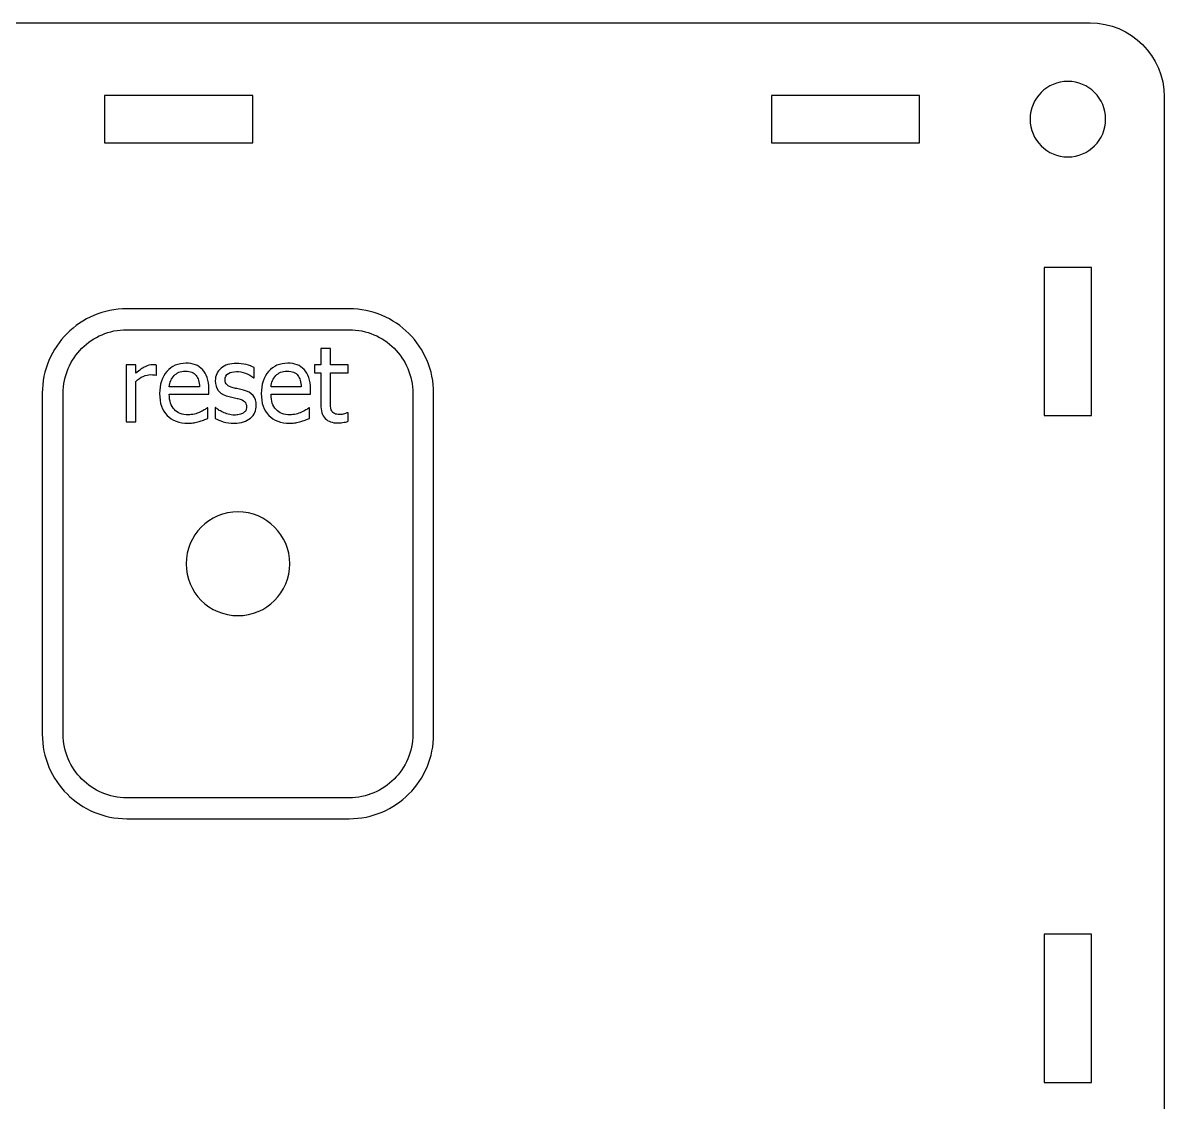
# Model space of a CAD drawing. Extents: x -1020 to 856, y -646 to 1108.
# Drawn here: x 504.5 to 581.5, y 1035.2 to 1108 of the extents above; entities that cross this region are included whole.
import ezdxf

# ---------------------------------------------------------------- set-up
doc = ezdxf.new("R2010")
doc.units = 0
doc.header["$MEASUREMENT"] = 0
doc.layers.add('LAYER_1', color=7, linetype='CONTINUOUS')

msp = doc.modelspace()

# ---------------------------------------------------------------- linework, layer by layer
at = {"layer": 'LAYER_1', "color": 250}
for points, knots in [([(581.5, 980), (581.5, 980), (581.5, 1103), (581.5, 1103), (581.5, 1103), (581.5, 1105.761), (579.261, 1108), (576.5, 1108), (576.5, 1108), (576.5, 1108), (333.5, 1108), (333.5, 1108), (333.5, 1108), (330.739, 1108), (328.5, 1105.761), (328.5, 1103), (328.5, 1103), (328.5, 1103), (328.5, 980), (328.5, 980), (328.5, 980), (328.5, 977.239), (330.739, 975), (333.5, 975), (333.5, 975), (333.5, 975), (576.5, 975), (576.5, 975), (576.5, 975), (579.261, 975), (581.5, 977.239), (581.5, 980)], [0, 0, 0, 0, 0.125, 0.125, 0.125, 0.125, 0.25, 0.25, 0.25, 0.25, 0.375, 0.375, 0.375, 0.375, 0.5, 0.5, 0.5, 0.5, 0.625, 0.625, 0.625, 0.625, 0.75, 0.75, 0.75, 0.75, 0.875, 0.875, 0.875, 0.875, 1, 1, 1, 1]), ([(575, 1104.05), (576.4081, 1104.05), (577.55, 1102.9081), (577.55, 1101.5), (577.55, 1101.5), (577.55, 1100.0919), (576.4081, 1098.95), (575, 1098.95), (575, 1098.95), (573.5919, 1098.95), (572.45, 1100.0919), (572.45, 1101.5), (572.45, 1101.5), (572.45, 1102.9081), (573.5919, 1104.05), (575, 1104.05)], [0, 0, 0, 0, 0.25, 0.25, 0.25, 0.25, 0.5, 0.5, 0.5, 0.5, 0.75, 0.75, 0.75, 0.75, 1, 1, 1, 1]), ([(510, 1103.1), (510, 1103.1), (520, 1103.1), (520, 1103.1), (520, 1103.1), (520, 1103.1), (520, 1099.9), (520, 1099.9), (520, 1099.9), (520, 1099.9), (510, 1099.9), (510, 1099.9), (510, 1099.9), (510, 1099.9), (510, 1103.1), (510, 1103.1)], [0, 0, 0, 0, 0.25, 0.25, 0.25, 0.25, 0.5, 0.5, 0.5, 0.5, 0.75, 0.75, 0.75, 0.75, 1, 1, 1, 1]), ([(555, 1103.1), (555, 1103.1), (565, 1103.1), (565, 1103.1), (565, 1103.1), (565, 1103.1), (565, 1099.9), (565, 1099.9), (565, 1099.9), (565, 1099.9), (555, 1099.9), (555, 1099.9), (555, 1099.9), (555, 1099.9), (555, 1103.1), (555, 1103.1)], [0, 0, 0, 0, 0.25, 0.25, 0.25, 0.25, 0.5, 0.5, 0.5, 0.5, 0.75, 0.75, 0.75, 0.75, 1, 1, 1, 1]), ([(573.4, 1081.5), (573.4, 1081.5), (573.4, 1091.5), (573.4, 1091.5), (573.4, 1091.5), (573.4, 1091.5), (576.6, 1091.5), (576.6, 1091.5), (576.6, 1091.5), (576.6, 1091.5), (576.6, 1081.5), (576.6, 1081.5), (576.6, 1081.5), (576.6, 1081.5), (573.4, 1081.5), (573.4, 1081.5)], [0, 0, 0, 0, 0.25, 0.25, 0.25, 0.25, 0.5, 0.5, 0.5, 0.5, 0.75, 0.75, 0.75, 0.75, 1, 1, 1, 1]), ([(522.5, 1071.5), (522.5, 1069.5674), (520.9326, 1068), (519, 1068), (519, 1068), (517.0674, 1068), (515.5, 1069.5674), (515.5, 1071.5), (515.5, 1071.5), (515.5, 1073.4326), (517.0674, 1075), (519, 1075), (519, 1075), (520.9326, 1075), (522.5, 1073.4326), (522.5, 1071.5)], [0, 0, 0, 0, 0.25, 0.25, 0.25, 0.25, 0.5, 0.5, 0.5, 0.5, 0.75, 0.75, 0.75, 0.75, 1, 1, 1, 1]), ([(573.4, 1036.5), (573.4, 1036.5), (573.4, 1046.5), (573.4, 1046.5), (573.4, 1046.5), (573.4, 1046.5), (576.6, 1046.5), (576.6, 1046.5), (576.6, 1046.5), (576.6, 1046.5), (576.6, 1036.5), (576.6, 1036.5), (576.6, 1036.5), (576.6, 1036.5), (573.4, 1036.5), (573.4, 1036.5)], [0, 0, 0, 0, 0.25, 0.25, 0.25, 0.25, 0.5, 0.5, 0.5, 0.5, 0.75, 0.75, 0.75, 0.75, 1, 1, 1, 1])]:
    msp.add_open_spline(points, degree=3, knots=knots, dxfattribs=at)
at = {"layer": 'LAYER_1', "color": 30}
for points, knots in [([(526.5, 1054.2944), (526.5, 1054.2944), (511.5, 1054.2944), (511.5, 1054.2944), (511.5, 1054.2944), (509.9249, 1054.2944), (508.4984, 1054.9333), (507.4658, 1055.9658), (507.4658, 1055.9658), (506.4333, 1056.9984), (505.7944, 1058.4249), (505.7944, 1060), (505.7944, 1060), (505.7944, 1060), (505.7944, 1083), (505.7944, 1083), (505.7944, 1083), (505.7944, 1084.5751), (506.4333, 1086.0016), (507.4658, 1087.0342), (507.4658, 1087.0342), (508.4984, 1088.0667), (509.9249, 1088.7056), (511.5, 1088.7056), (511.5, 1088.7056), (511.5, 1088.7056), (526.5, 1088.7056), (526.5, 1088.7056), (526.5, 1088.7056), (528.0751, 1088.7056), (529.5016, 1088.0667), (530.5342, 1087.0342), (530.5342, 1087.0342), (531.5667, 1086.0016), (532.2056, 1084.5751), (532.2056, 1083), (532.2056, 1083), (532.2056, 1083), (532.2056, 1060), (532.2056, 1060), (532.2056, 1060), (532.2056, 1058.4249), (531.5667, 1056.9984), (530.5342, 1055.9658), (530.5342, 1055.9658), (529.5016, 1054.9333), (528.0751, 1054.2944), (526.5, 1054.2944)], [0, 0, 0, 0, 0.0833333, 0.0833333, 0.0833333, 0.0833333, 0.1666667, 0.1666667, 0.1666667, 0.1666667, 0.25, 0.25, 0.25, 0.25, 0.3333333, 0.3333333, 0.3333333, 0.3333333, 0.4166667, 0.4166667, 0.4166667, 0.4166667, 0.5, 0.5, 0.5, 0.5, 0.5833333, 0.5833333, 0.5833333, 0.5833333, 0.6666667, 0.6666667, 0.6666667, 0.6666667, 0.75, 0.75, 0.75, 0.75, 0.8333333, 0.8333333, 0.8333333, 0.8333333, 0.9166667, 0.9166667, 0.9166667, 0.9166667, 1, 1, 1, 1]), ([(511.5, 1055.7056), (511.5, 1055.7056), (526.5, 1055.7056), (526.5, 1055.7056), (526.5, 1055.7056), (527.6858, 1055.7056), (528.7596, 1056.1865), (529.5366, 1056.9634), (529.5366, 1056.9634), (530.3135, 1057.7404), (530.7944, 1058.8142), (530.7944, 1060), (530.7944, 1060), (530.7944, 1060), (530.7944, 1083), (530.7944, 1083), (530.7944, 1083), (530.7944, 1084.1858), (530.3135, 1085.2596), (529.5366, 1086.0366), (529.5366, 1086.0366), (528.7596, 1086.8135), (527.6858, 1087.2944), (526.5, 1087.2944), (526.5, 1087.2944), (526.5, 1087.2944), (511.5, 1087.2944), (511.5, 1087.2944), (511.5, 1087.2944), (510.3142, 1087.2944), (509.2404, 1086.8135), (508.4634, 1086.0366), (508.4634, 1086.0366), (507.6865, 1085.2596), (507.2056, 1084.1858), (507.2056, 1083), (507.2056, 1083), (507.2056, 1083), (507.2056, 1060), (507.2056, 1060), (507.2056, 1060), (507.2056, 1058.8142), (507.6865, 1057.7404), (508.4634, 1056.9634), (508.4634, 1056.9634), (509.2404, 1056.1865), (510.3142, 1055.7056), (511.5, 1055.7056)], [0, 0, 0, 0, 0.0833333, 0.0833333, 0.0833333, 0.0833333, 0.1666667, 0.1666667, 0.1666667, 0.1666667, 0.25, 0.25, 0.25, 0.25, 0.3333333, 0.3333333, 0.3333333, 0.3333333, 0.4166667, 0.4166667, 0.4166667, 0.4166667, 0.5, 0.5, 0.5, 0.5, 0.5833333, 0.5833333, 0.5833333, 0.5833333, 0.6666667, 0.6666667, 0.6666667, 0.6666667, 0.75, 0.75, 0.75, 0.75, 0.8333333, 0.8333333, 0.8333333, 0.8333333, 0.9166667, 0.9166667, 0.9166667, 0.9166667, 1, 1, 1, 1]), ([(525.7161, 1081.0009), (525.3621, 1081.0009), (525.0869, 1081.1009), (524.8894, 1081.302), (524.8894, 1081.302), (524.6918, 1081.5031), (524.5931, 1081.8206), (524.5931, 1082.2545), (524.5931, 1082.2545), (524.5931, 1082.2545), (524.5931, 1084.3865), (524.5931, 1084.3865), (524.5931, 1084.3865), (524.5931, 1084.3865), (524.1556, 1084.3865), (524.1556, 1084.3865), (524.1556, 1084.3865), (524.1556, 1084.3865), (524.1556, 1084.9239), (524.1556, 1084.9239), (524.1556, 1084.9239), (524.1556, 1084.9239), (524.5931, 1084.9239), (524.5931, 1084.9239), (524.5931, 1084.9239), (524.5931, 1084.9239), (524.5931, 1086.0292), (524.5931, 1086.0292), (524.5931, 1086.0292), (524.5931, 1086.0292), (525.241, 1086.0292), (525.241, 1086.0292), (525.241, 1086.0292), (525.241, 1086.0292), (525.241, 1084.9239), (525.241, 1084.9239), (525.241, 1084.9239), (525.241, 1084.9239), (526.4322, 1084.9239), (526.4322, 1084.9239), (526.4322, 1084.9239), (526.4322, 1084.9239), (526.4322, 1084.3865), (526.4322, 1084.3865), (526.4322, 1084.3865), (526.4322, 1084.3865), (525.241, 1084.3865), (525.241, 1084.3865), (525.241, 1084.3865), (525.241, 1084.3865), (525.241, 1082.5579), (525.241, 1082.5579), (525.241, 1082.5579), (525.241, 1082.3627), (525.2445, 1082.2122), (525.2516, 1082.1063), (525.2516, 1082.1063), (525.2586, 1082.0005), (525.2845, 1081.9017), (525.3304, 1081.81), (525.3304, 1081.81), (525.3692, 1081.73), (525.4327, 1081.6689), (525.5197, 1081.6289), (525.5197, 1081.6289), (525.6067, 1081.5889), (525.7255, 1081.5689), (525.8748, 1081.5689), (525.8748, 1081.5689), (525.9795, 1081.5689), (526.0818, 1081.5842), (526.1806, 1081.6148), (526.1806, 1081.6148), (526.2793, 1081.6465), (526.3511, 1081.6724), (526.3946, 1081.6924), (526.3946, 1081.6924), (526.3946, 1081.6924), (526.4322, 1081.6924), (526.4322, 1081.6924), (526.4322, 1081.6924), (526.4322, 1081.6924), (526.4322, 1081.1115), (526.4322, 1081.1115), (526.4322, 1081.1115), (526.3111, 1081.0762), (526.1876, 1081.0492), (526.0618, 1081.0303), (526.0618, 1081.0303), (525.9371, 1081.0103), (525.8219, 1081.0009), (525.7161, 1081.0009)], [0, 0, 0, 0, 0.0434783, 0.0434783, 0.0434783, 0.0434783, 0.0869565, 0.0869565, 0.0869565, 0.0869565, 0.1304348, 0.1304348, 0.1304348, 0.1304348, 0.173913, 0.173913, 0.173913, 0.173913, 0.2173913, 0.2173913, 0.2173913, 0.2173913, 0.2608696, 0.2608696, 0.2608696, 0.2608696, 0.3043478, 0.3043478, 0.3043478, 0.3043478, 0.3478261, 0.3478261, 0.3478261, 0.3478261, 0.3913043, 0.3913043, 0.3913043, 0.3913043, 0.4347826, 0.4347826, 0.4347826, 0.4347826, 0.4782609, 0.4782609, 0.4782609, 0.4782609, 0.5217391, 0.5217391, 0.5217391, 0.5217391, 0.5652174, 0.5652174, 0.5652174, 0.5652174, 0.6086957, 0.6086957, 0.6086957, 0.6086957, 0.6521739, 0.6521739, 0.6521739, 0.6521739, 0.6956522, 0.6956522, 0.6956522, 0.6956522, 0.7391304, 0.7391304, 0.7391304, 0.7391304, 0.7826087, 0.7826087, 0.7826087, 0.7826087, 0.826087, 0.826087, 0.826087, 0.826087, 0.8695652, 0.8695652, 0.8695652, 0.8695652, 0.9130435, 0.9130435, 0.9130435, 0.9130435, 0.9565217, 0.9565217, 0.9565217, 0.9565217, 1, 1, 1, 1]), ([(513.5064, 1084.2289), (513.5064, 1084.2289), (513.4723, 1084.2289), (513.4723, 1084.2289), (513.4723, 1084.2289), (513.4241, 1084.243), (513.3723, 1084.2512), (513.3182, 1084.2547), (513.3182, 1084.2547), (513.2641, 1084.2583), (513.1994, 1084.2595), (513.1242, 1084.2595), (513.1242, 1084.2595), (512.949, 1084.2595), (512.7761, 1084.2218), (512.6032, 1084.1454), (512.6032, 1084.1454), (512.4316, 1084.0701), (512.2681, 1083.9572), (512.1141, 1083.8079), (512.1141, 1083.8079), (512.1141, 1083.8079), (512.1141, 1081.0762), (512.1141, 1081.0762), (512.1141, 1081.0762), (512.1141, 1081.0762), (511.4661, 1081.0762), (511.4661, 1081.0762), (511.4661, 1081.0762), (511.4661, 1081.0762), (511.4661, 1084.9239), (511.4661, 1084.9239), (511.4661, 1084.9239), (511.4661, 1084.9239), (512.1141, 1084.9239), (512.1141, 1084.9239), (512.1141, 1084.9239), (512.1141, 1084.9239), (512.1141, 1084.3524), (512.1141, 1084.3524), (512.1141, 1084.3524), (512.3504, 1084.5605), (512.5574, 1084.7087), (512.7326, 1084.7945), (512.7326, 1084.7945), (512.909, 1084.8803), (513.0795, 1084.9239), (513.2441, 1084.9239), (513.2441, 1084.9239), (513.3112, 1084.9239), (513.3606, 1084.9227), (513.3947, 1084.9192), (513.3947, 1084.9192), (513.4276, 1084.9156), (513.4652, 1084.9097), (513.5064, 1084.9027), (513.5064, 1084.9027), (513.5064, 1084.9027), (513.5064, 1084.2289), (513.5064, 1084.2289)], [0, 0, 0, 0, 0.0666667, 0.0666667, 0.0666667, 0.0666667, 0.1333333, 0.1333333, 0.1333333, 0.1333333, 0.2, 0.2, 0.2, 0.2, 0.2666667, 0.2666667, 0.2666667, 0.2666667, 0.3333333, 0.3333333, 0.3333333, 0.3333333, 0.4, 0.4, 0.4, 0.4, 0.4666667, 0.4666667, 0.4666667, 0.4666667, 0.5333333, 0.5333333, 0.5333333, 0.5333333, 0.6, 0.6, 0.6, 0.6, 0.6666667, 0.6666667, 0.6666667, 0.6666667, 0.7333333, 0.7333333, 0.7333333, 0.7333333, 0.8, 0.8, 0.8, 0.8, 0.8666667, 0.8666667, 0.8666667, 0.8666667, 0.9333333, 0.9333333, 0.9333333, 0.9333333, 1, 1, 1, 1]), ([(515.6454, 1080.9868), (515.0328, 1080.9868), (514.5565, 1081.1597), (514.2178, 1081.5054), (514.2178, 1081.5054), (513.8792, 1081.8511), (513.7098, 1082.3415), (513.7098, 1082.9777), (513.7098, 1082.9777), (513.7098, 1083.6045), (513.8745, 1084.1042), (514.2026, 1084.4746), (514.2026, 1084.4746), (514.5306, 1084.8451), (514.9599, 1085.0309), (515.4914, 1085.0309), (515.4914, 1085.0309), (515.7301, 1085.0309), (515.9406, 1084.9968), (516.1252, 1084.9274), (516.1252, 1084.9274), (516.3086, 1084.8592), (516.4698, 1084.751), (516.6073, 1084.604), (516.6073, 1084.604), (516.7449, 1084.457), (516.8508, 1084.2771), (516.9237, 1084.0642), (516.9237, 1084.0642), (516.9977, 1083.8526), (517.0342, 1083.5915), (517.0342, 1083.2846), (517.0342, 1083.2846), (517.0342, 1083.2846), (517.0342, 1082.933), (517.0342, 1082.933), (517.0342, 1082.933), (517.0342, 1082.933), (514.3684, 1082.933), (514.3684, 1082.933), (514.3684, 1082.933), (514.3684, 1082.485), (514.4812, 1082.1428), (514.7059, 1081.9064), (514.7059, 1081.9064), (514.9305, 1081.67), (515.2421, 1081.5513), (515.6395, 1081.5513), (515.6395, 1081.5513), (515.7818, 1081.5513), (515.9206, 1081.5677), (516.057, 1081.5995), (516.057, 1081.5995), (516.1934, 1081.6312), (516.3169, 1081.6736), (516.4274, 1081.7241), (516.4274, 1081.7241), (516.545, 1081.7771), (516.6438, 1081.8276), (516.7238, 1081.877), (516.7238, 1081.877), (516.8037, 1081.9264), (516.8707, 1081.9734), (516.9237, 1082.0169), (516.9237, 1082.0169), (516.9237, 1082.0169), (516.9613, 1082.0169), (516.9613, 1082.0169), (516.9613, 1082.0169), (516.9613, 1082.0169), (516.9613, 1081.3102), (516.9613, 1081.3102), (516.9613, 1081.3102), (516.886, 1081.2808), (516.792, 1081.2432), (516.6791, 1081.1985), (516.6791, 1081.1985), (516.5662, 1081.1538), (516.465, 1081.1185), (516.3757, 1081.0938), (516.3757, 1081.0938), (516.2499, 1081.0597), (516.1358, 1081.0327), (516.0335, 1081.0139), (516.0335, 1081.0139), (515.9312, 1080.9962), (515.8018, 1080.9868), (515.6454, 1080.9868)], [0, 0, 0, 0, 0.0454545, 0.0454545, 0.0454545, 0.0454545, 0.0909091, 0.0909091, 0.0909091, 0.0909091, 0.1363636, 0.1363636, 0.1363636, 0.1363636, 0.1818182, 0.1818182, 0.1818182, 0.1818182, 0.2272727, 0.2272727, 0.2272727, 0.2272727, 0.2727273, 0.2727273, 0.2727273, 0.2727273, 0.3181818, 0.3181818, 0.3181818, 0.3181818, 0.3636364, 0.3636364, 0.3636364, 0.3636364, 0.4090909, 0.4090909, 0.4090909, 0.4090909, 0.4545455, 0.4545455, 0.4545455, 0.4545455, 0.5, 0.5, 0.5, 0.5, 0.5454545, 0.5454545, 0.5454545, 0.5454545, 0.5909091, 0.5909091, 0.5909091, 0.5909091, 0.6363636, 0.6363636, 0.6363636, 0.6363636, 0.6818182, 0.6818182, 0.6818182, 0.6818182, 0.7272727, 0.7272727, 0.7272727, 0.7272727, 0.7727273, 0.7727273, 0.7727273, 0.7727273, 0.8181818, 0.8181818, 0.8181818, 0.8181818, 0.8636364, 0.8636364, 0.8636364, 0.8636364, 0.9090909, 0.9090909, 0.9090909, 0.9090909, 0.9545455, 0.9545455, 0.9545455, 0.9545455, 1, 1, 1, 1]), ([(516.4039, 1083.4292), (516.3992, 1083.6033), (516.3792, 1083.7538), (516.3416, 1083.8808), (516.3416, 1083.8808), (516.3051, 1084.0066), (516.2522, 1084.1136), (516.184, 1084.2007), (516.184, 1084.2007), (516.1076, 1084.2971), (516.0111, 1084.3712), (515.8924, 1084.4217), (515.8924, 1084.4217), (515.7736, 1084.4723), (515.6278, 1084.497), (515.4537, 1084.497), (515.4537, 1084.497), (515.2809, 1084.497), (515.1351, 1084.4711), (515.0139, 1084.4194), (515.0139, 1084.4194), (514.894, 1084.3676), (514.7835, 1084.2924), (514.6847, 1084.1936), (514.6847, 1084.1936), (514.5883, 1084.0925), (514.5154, 1083.9808), (514.4648, 1083.8585), (514.4648, 1083.8585), (514.4142, 1083.735), (514.3825, 1083.5927), (514.3684, 1083.4292), (514.3684, 1083.4292), (514.3684, 1083.4292), (516.4039, 1083.4292), (516.4039, 1083.4292)], [0, 0, 0, 0, 0.1111111, 0.1111111, 0.1111111, 0.1111111, 0.2222222, 0.2222222, 0.2222222, 0.2222222, 0.3333333, 0.3333333, 0.3333333, 0.3333333, 0.4444444, 0.4444444, 0.4444444, 0.4444444, 0.5555556, 0.5555556, 0.5555556, 0.5555556, 0.6666667, 0.6666667, 0.6666667, 0.6666667, 0.7777778, 0.7777778, 0.7777778, 0.7777778, 0.8888889, 0.8888889, 0.8888889, 0.8888889, 1, 1, 1, 1]), ([(518.7287, 1080.9833), (518.4712, 1080.9833), (518.2313, 1081.0174), (518.0067, 1081.0868), (518.0067, 1081.0868), (517.7833, 1081.1562), (517.5975, 1081.2291), (517.4505, 1081.3079), (517.4505, 1081.3079), (517.4505, 1081.3079), (517.4505, 1082.0346), (517.4505, 1082.0346), (517.4505, 1082.0346), (517.4505, 1082.0346), (517.4846, 1082.0346), (517.4846, 1082.0346), (517.4846, 1082.0346), (517.5399, 1081.9911), (517.6045, 1081.9429), (517.6798, 1081.8899), (517.6798, 1081.8899), (517.7539, 1081.837), (517.8538, 1081.7818), (517.9773, 1081.7241), (517.9773, 1081.7241), (518.0878, 1081.6736), (518.209, 1081.6289), (518.3407, 1081.5901), (518.3407, 1081.5901), (518.4735, 1081.5513), (518.61, 1081.5313), (518.7534, 1081.5313), (518.7534, 1081.5313), (518.8569, 1081.5313), (518.9663, 1081.543), (519.0839, 1081.5677), (519.0839, 1081.5677), (519.2014, 1081.5913), (519.2885, 1081.6218), (519.3461, 1081.6595), (519.3461, 1081.6595), (519.4261, 1081.7112), (519.4837, 1081.7676), (519.5201, 1081.8276), (519.5201, 1081.8276), (519.5554, 1081.8876), (519.573, 1081.977), (519.573, 1082.0969), (519.573, 1082.0969), (519.573, 1082.251), (519.5307, 1082.3674), (519.4472, 1082.445), (519.4472, 1082.445), (519.3637, 1082.5238), (519.2156, 1082.5885), (519.0015, 1082.6414), (519.0015, 1082.6414), (518.9192, 1082.6625), (518.811, 1082.6861), (518.6782, 1082.7131), (518.6782, 1082.7131), (518.5441, 1082.7401), (518.4218, 1082.7707), (518.3089, 1082.8025), (518.3089, 1082.8025), (518.0149, 1082.8871), (517.8009, 1083.0188), (517.668, 1083.1964), (517.668, 1083.1964), (517.5352, 1083.3751), (517.4681, 1083.5903), (517.4681, 1083.8432), (517.4681, 1083.8432), (517.4681, 1084.1901), (517.5987, 1084.4723), (517.8609, 1084.691), (517.8609, 1084.691), (518.1231, 1084.9086), (518.4712, 1085.0179), (518.9051, 1085.0179), (518.9051, 1085.0179), (519.1191, 1085.0179), (519.3332, 1084.9921), (519.5495, 1084.9391), (519.5495, 1084.9391), (519.7659, 1084.8862), (519.947, 1084.8192), (520.094, 1084.7392), (520.094, 1084.7392), (520.094, 1084.7392), (520.094, 1084.0466), (520.094, 1084.0466), (520.094, 1084.0466), (520.094, 1084.0466), (520.0599, 1084.0466), (520.0599, 1084.0466), (520.0599, 1084.0466), (519.8941, 1084.1771), (519.7095, 1084.2806), (519.506, 1084.3559), (519.506, 1084.3559), (519.3038, 1084.4323), (519.098, 1084.4699), (518.891, 1084.4699), (518.891, 1084.4699), (518.6782, 1084.4699), (518.4982, 1084.4253), (518.3512, 1084.3359), (518.3512, 1084.3359), (518.2043, 1084.2465), (518.1302, 1084.1101), (518.1302, 1083.929), (518.1302, 1083.929), (518.1302, 1083.7679), (518.1737, 1083.648), (518.2607, 1083.5692), (518.2607, 1083.5692), (518.3477, 1083.4904), (518.4877, 1083.4245), (518.6805, 1083.374), (518.6805, 1083.374), (518.7769, 1083.3493), (518.8851, 1083.3246), (519.0027, 1083.2999), (519.0027, 1083.2999), (519.1215, 1083.2764), (519.2461, 1083.2481), (519.3767, 1083.2164), (519.3767, 1083.2164), (519.6624, 1083.1447), (519.8764, 1083.0259), (520.0199, 1082.8613), (520.0199, 1082.8613), (520.1634, 1082.6955), (520.2351, 1082.4709), (520.2351, 1082.1863), (520.2351, 1082.1863), (520.2351, 1082.0205), (520.2022, 1081.8641), (520.1363, 1081.7159), (520.1363, 1081.7159), (520.0716, 1081.5677), (519.9752, 1081.4407), (519.8494, 1081.3349), (519.8494, 1081.3349), (519.7118, 1081.2197), (519.5554, 1081.1326), (519.3825, 1081.0727), (519.3825, 1081.0727), (519.2085, 1081.0127), (518.991, 1080.9833), (518.7287, 1080.9833)], [0, 0, 0, 0, 0.0263158, 0.0263158, 0.0263158, 0.0263158, 0.0526316, 0.0526316, 0.0526316, 0.0526316, 0.0789474, 0.0789474, 0.0789474, 0.0789474, 0.1052632, 0.1052632, 0.1052632, 0.1052632, 0.1315789, 0.1315789, 0.1315789, 0.1315789, 0.1578947, 0.1578947, 0.1578947, 0.1578947, 0.1842105, 0.1842105, 0.1842105, 0.1842105, 0.2105263, 0.2105263, 0.2105263, 0.2105263, 0.2368421, 0.2368421, 0.2368421, 0.2368421, 0.2631579, 0.2631579, 0.2631579, 0.2631579, 0.2894737, 0.2894737, 0.2894737, 0.2894737, 0.3157895, 0.3157895, 0.3157895, 0.3157895, 0.3421053, 0.3421053, 0.3421053, 0.3421053, 0.3684211, 0.3684211, 0.3684211, 0.3684211, 0.3947368, 0.3947368, 0.3947368, 0.3947368, 0.4210526, 0.4210526, 0.4210526, 0.4210526, 0.4473684, 0.4473684, 0.4473684, 0.4473684, 0.4736842, 0.4736842, 0.4736842, 0.4736842, 0.5, 0.5, 0.5, 0.5, 0.5263158, 0.5263158, 0.5263158, 0.5263158, 0.5526316, 0.5526316, 0.5526316, 0.5526316, 0.5789474, 0.5789474, 0.5789474, 0.5789474, 0.6052632, 0.6052632, 0.6052632, 0.6052632, 0.6315789, 0.6315789, 0.6315789, 0.6315789, 0.6578947, 0.6578947, 0.6578947, 0.6578947, 0.6842105, 0.6842105, 0.6842105, 0.6842105, 0.7105263, 0.7105263, 0.7105263, 0.7105263, 0.7368421, 0.7368421, 0.7368421, 0.7368421, 0.7631579, 0.7631579, 0.7631579, 0.7631579, 0.7894737, 0.7894737, 0.7894737, 0.7894737, 0.8157895, 0.8157895, 0.8157895, 0.8157895, 0.8421053, 0.8421053, 0.8421053, 0.8421053, 0.8684211, 0.8684211, 0.8684211, 0.8684211, 0.8947368, 0.8947368, 0.8947368, 0.8947368, 0.9210526, 0.9210526, 0.9210526, 0.9210526, 0.9473684, 0.9473684, 0.9473684, 0.9473684, 0.9736842, 0.9736842, 0.9736842, 0.9736842, 1, 1, 1, 1]), ([(522.5081, 1080.9868), (521.8955, 1080.9868), (521.4192, 1081.1597), (521.0805, 1081.5054), (521.0805, 1081.5054), (520.7419, 1081.8511), (520.5725, 1082.3415), (520.5725, 1082.9777), (520.5725, 1082.9777), (520.5725, 1083.6045), (520.7372, 1084.1042), (521.0653, 1084.4746), (521.0653, 1084.4746), (521.3933, 1084.8451), (521.8226, 1085.0309), (522.3541, 1085.0309), (522.3541, 1085.0309), (522.5928, 1085.0309), (522.8033, 1084.9968), (522.9879, 1084.9274), (522.9879, 1084.9274), (523.1713, 1084.8592), (523.3325, 1084.751), (523.47, 1084.604), (523.47, 1084.604), (523.6076, 1084.457), (523.7135, 1084.2771), (523.7864, 1084.0642), (523.7864, 1084.0642), (523.8604, 1083.8526), (523.8969, 1083.5915), (523.8969, 1083.2846), (523.8969, 1083.2846), (523.8969, 1083.2846), (523.8969, 1082.933), (523.8969, 1082.933), (523.8969, 1082.933), (523.8969, 1082.933), (521.2311, 1082.933), (521.2311, 1082.933), (521.2311, 1082.933), (521.2311, 1082.485), (521.3439, 1082.1428), (521.5686, 1081.9064), (521.5686, 1081.9064), (521.7932, 1081.67), (522.1048, 1081.5513), (522.5022, 1081.5513), (522.5022, 1081.5513), (522.6445, 1081.5513), (522.7833, 1081.5677), (522.9197, 1081.5995), (522.9197, 1081.5995), (523.0561, 1081.6312), (523.1796, 1081.6736), (523.2901, 1081.7241), (523.2901, 1081.7241), (523.4077, 1081.7771), (523.5065, 1081.8276), (523.5865, 1081.877), (523.5865, 1081.877), (523.6664, 1081.9264), (523.7334, 1081.9734), (523.7864, 1082.0169), (523.7864, 1082.0169), (523.7864, 1082.0169), (523.824, 1082.0169), (523.824, 1082.0169), (523.824, 1082.0169), (523.824, 1082.0169), (523.824, 1081.3102), (523.824, 1081.3102), (523.824, 1081.3102), (523.7487, 1081.2808), (523.6547, 1081.2432), (523.5418, 1081.1985), (523.5418, 1081.1985), (523.4289, 1081.1538), (523.3277, 1081.1185), (523.2384, 1081.0938), (523.2384, 1081.0938), (523.1126, 1081.0597), (522.9985, 1081.0327), (522.8962, 1081.0139), (522.8962, 1081.0139), (522.7939, 1080.9962), (522.6645, 1080.9868), (522.5081, 1080.9868)], [0, 0, 0, 0, 0.0454545, 0.0454545, 0.0454545, 0.0454545, 0.0909091, 0.0909091, 0.0909091, 0.0909091, 0.1363636, 0.1363636, 0.1363636, 0.1363636, 0.1818182, 0.1818182, 0.1818182, 0.1818182, 0.2272727, 0.2272727, 0.2272727, 0.2272727, 0.2727273, 0.2727273, 0.2727273, 0.2727273, 0.3181818, 0.3181818, 0.3181818, 0.3181818, 0.3636364, 0.3636364, 0.3636364, 0.3636364, 0.4090909, 0.4090909, 0.4090909, 0.4090909, 0.4545455, 0.4545455, 0.4545455, 0.4545455, 0.5, 0.5, 0.5, 0.5, 0.5454545, 0.5454545, 0.5454545, 0.5454545, 0.5909091, 0.5909091, 0.5909091, 0.5909091, 0.6363636, 0.6363636, 0.6363636, 0.6363636, 0.6818182, 0.6818182, 0.6818182, 0.6818182, 0.7272727, 0.7272727, 0.7272727, 0.7272727, 0.7727273, 0.7727273, 0.7727273, 0.7727273, 0.8181818, 0.8181818, 0.8181818, 0.8181818, 0.8636364, 0.8636364, 0.8636364, 0.8636364, 0.9090909, 0.9090909, 0.9090909, 0.9090909, 0.9545455, 0.9545455, 0.9545455, 0.9545455, 1, 1, 1, 1]), ([(523.2666, 1083.4292), (523.2619, 1083.6033), (523.2419, 1083.7538), (523.2043, 1083.8808), (523.2043, 1083.8808), (523.1678, 1084.0066), (523.1149, 1084.1136), (523.0467, 1084.2007), (523.0467, 1084.2007), (522.9703, 1084.2971), (522.8738, 1084.3712), (522.7551, 1084.4217), (522.7551, 1084.4217), (522.6363, 1084.4723), (522.4905, 1084.497), (522.3164, 1084.497), (522.3164, 1084.497), (522.1436, 1084.497), (521.9978, 1084.4711), (521.8766, 1084.4194), (521.8766, 1084.4194), (521.7567, 1084.3676), (521.6462, 1084.2924), (521.5474, 1084.1936), (521.5474, 1084.1936), (521.451, 1084.0925), (521.3781, 1083.9808), (521.3275, 1083.8585), (521.3275, 1083.8585), (521.2769, 1083.735), (521.2452, 1083.5927), (521.2311, 1083.4292), (521.2311, 1083.4292), (521.2311, 1083.4292), (523.2666, 1083.4292), (523.2666, 1083.4292)], [0, 0, 0, 0, 0.1111111, 0.1111111, 0.1111111, 0.1111111, 0.2222222, 0.2222222, 0.2222222, 0.2222222, 0.3333333, 0.3333333, 0.3333333, 0.3333333, 0.4444444, 0.4444444, 0.4444444, 0.4444444, 0.5555556, 0.5555556, 0.5555556, 0.5555556, 0.6666667, 0.6666667, 0.6666667, 0.6666667, 0.7777778, 0.7777778, 0.7777778, 0.7777778, 0.8888889, 0.8888889, 0.8888889, 0.8888889, 1, 1, 1, 1])]:
    msp.add_open_spline(points, degree=3, knots=knots, dxfattribs=at)

doc.saveas('drawing.dxf')
